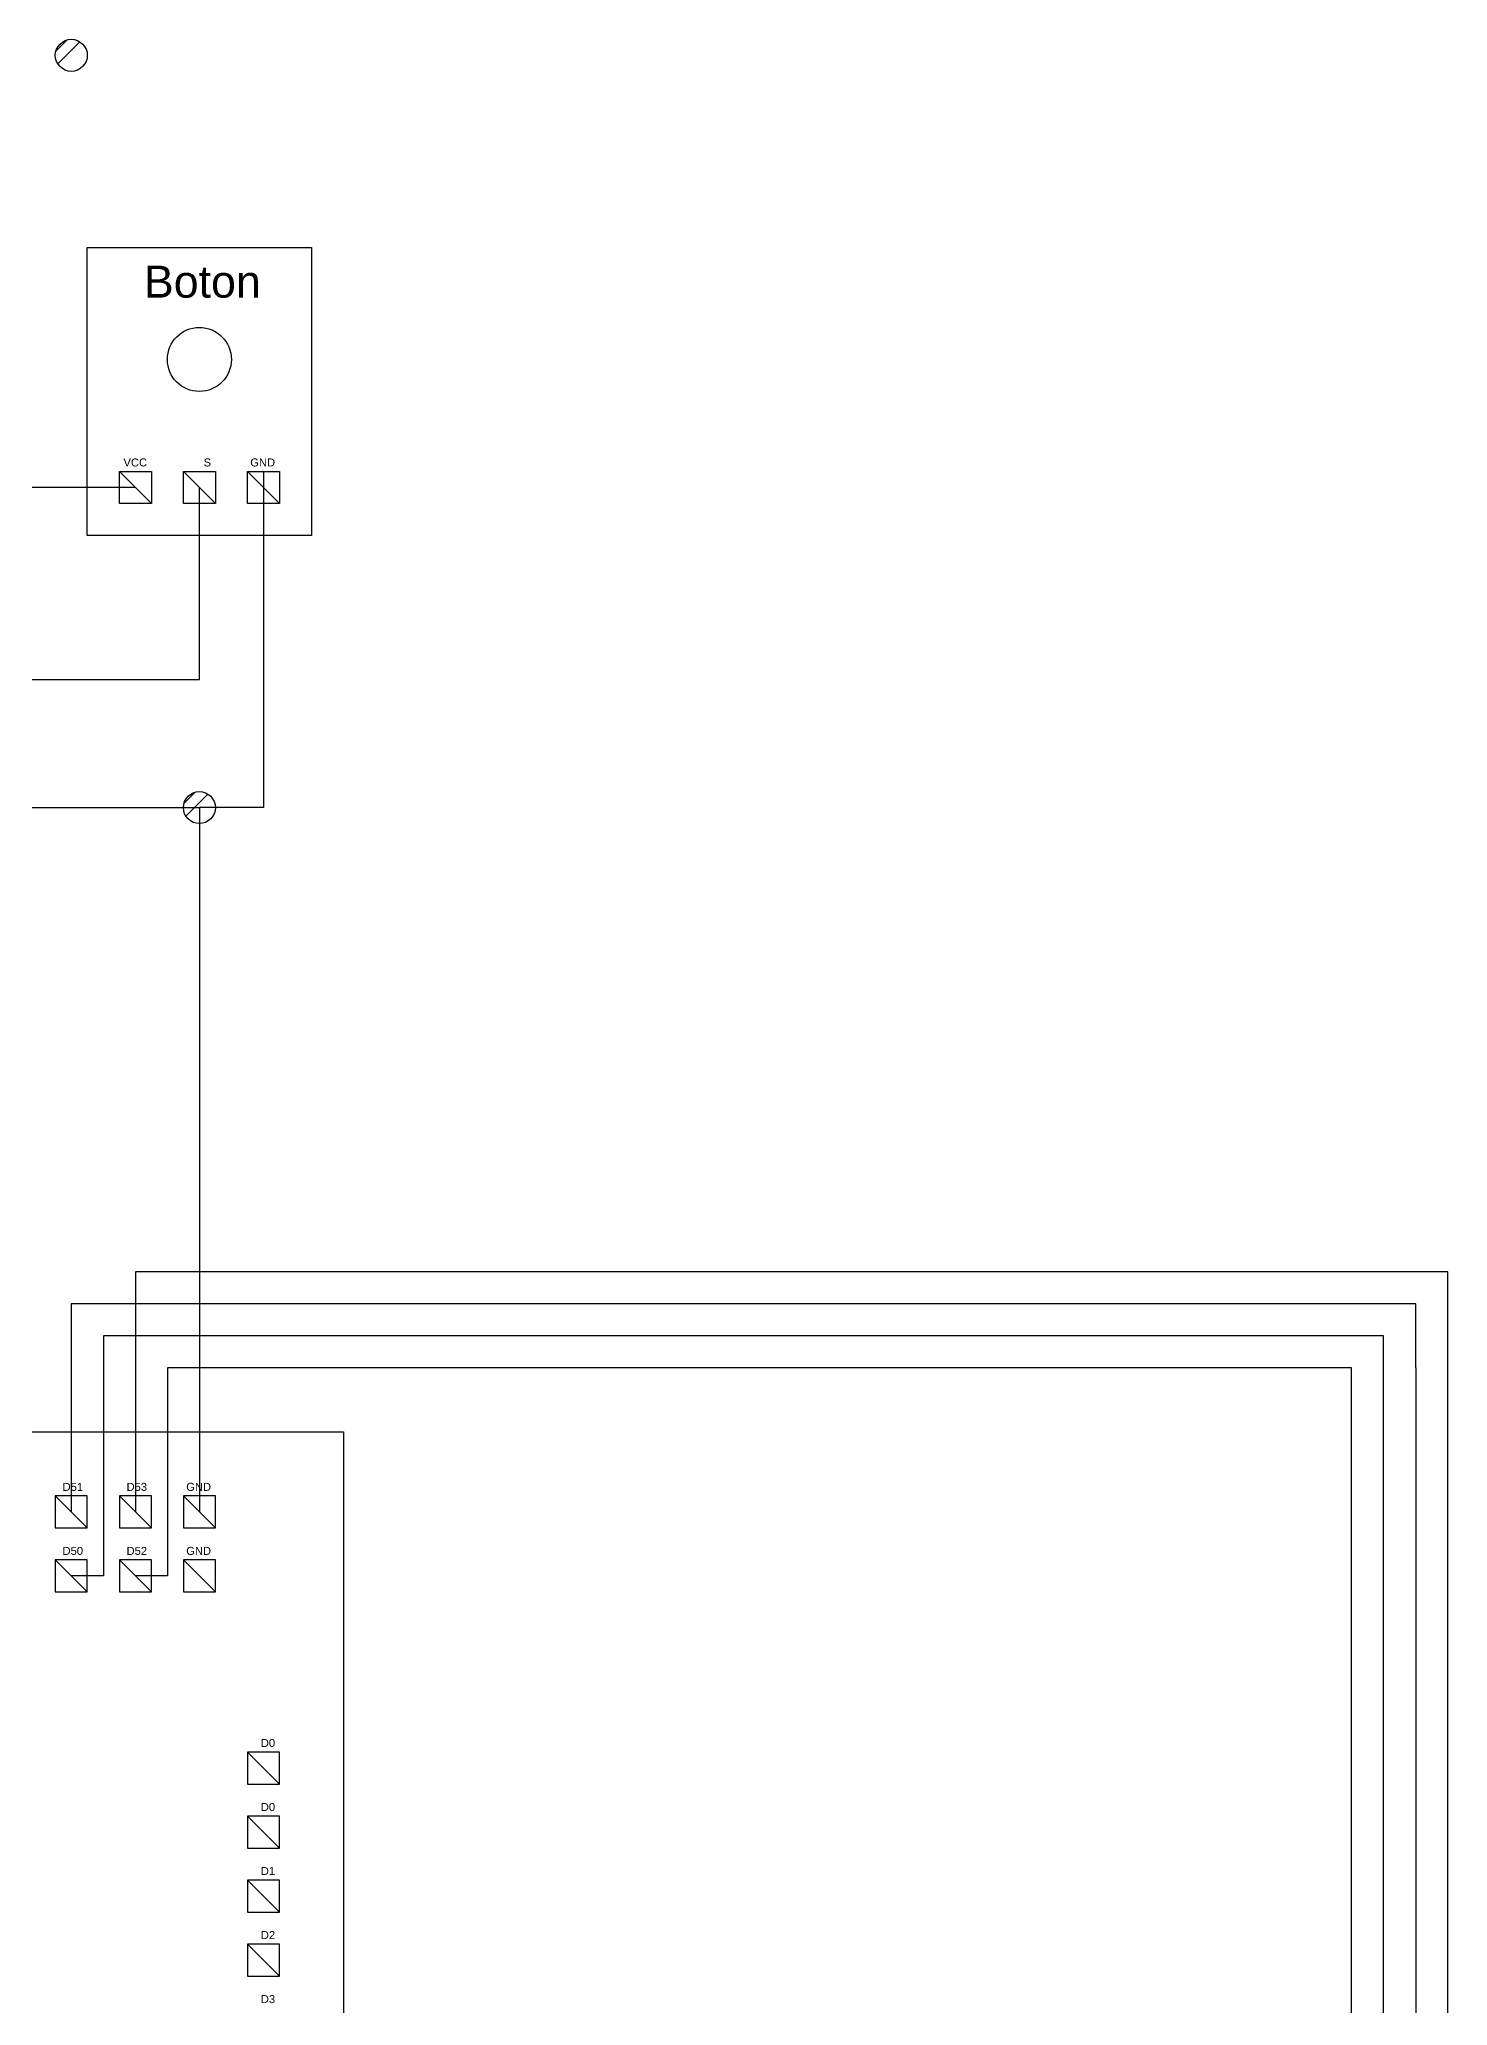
# Model space of a CAD drawing. Header units: millimetres. Extents: x -735 to 560, y -280 to 1015.
# Drawn here: x -145 to 295, y 341 to 955 of the extents above; entities that cross this region are included whole.
import ezdxf

# ---------------------------------------------------------------- set-up
doc = ezdxf.new("R2010")
doc.units = ezdxf.units.MM
doc.layers.add('WIRE', color=10, linetype='Continuous')
doc.styles.get("Standard").update_dxf_attribs({"font": 'arial.ttf'})

msp = doc.modelspace()

# ---------------------------------------------------------------- hatches: boundary and pattern name
at = {"layer": 'WIRE'}
h = msp.add_hatch(dxfattribs=at)
h.set_pattern_fill('ANSI32', color=256)
h.paths.add_polyline_path([(-130, 950, 1), (-140, 950, 1)])
h = msp.add_hatch(dxfattribs=at)
h.set_pattern_fill('ANSI32', color=256)
h.set_pattern_definition([(45, (40, -235), (-6.73519, 6.73519), []), (45, (44.49, -235), (-6.73519, 6.73519), [])])
h.paths.add_polyline_path([(-90, 715, 1), (-100, 715, 1)])

# ---------------------------------------------------------------- linework, layer by layer
for p, q in [((-120, 820), (-110, 810)), ((-100, 820), (-90, 810)), ((-80, 820), (-70, 810)), ((-130, 500), (-140, 500)), ((-140, 500), (-140, 490)), ((-140, 500), (-130, 490)), ((-130, 490), (-130, 500)), ((-110, 500), (-120, 500)), ((-120, 500), (-120, 490)), ((-120, 500), (-110, 490)), ((-110, 490), (-110, 500)), ((-90, 500), (-100, 500)), ((-100, 500), (-100, 490)), ((-100, 500), (-90, 490)), ((-90, 490), (-90, 500)), ((-140, 490), (-130, 490)), ((-120, 490), (-110, 490)), ((-100, 490), (-90, 490)), ((-130, 480), (-140, 480)), ((-140, 480), (-140, 470)), ((-140, 480), (-130, 470)), ((-130, 470), (-130, 480)), ((-110, 480), (-120, 480)), ((-120, 480), (-120, 470)), ((-120, 480), (-110, 470)), ((-110, 470), (-110, 480)), ((-90, 480), (-100, 480)), ((-100, 480), (-100, 470)), ((-100, 480), (-90, 470)), ((-90, 470), (-90, 480)), ((-140, 470), (-130, 470)), ((-120, 470), (-110, 470)), ((-100, 470), (-90, 470)), ((-70, 420), (-80, 420)), ((-80, 420), (-80, 410)), ((-80, 420), (-70, 410)), ((-70, 410), (-70, 420)), ((-80, 410), (-70, 410)), ((-70, 400), (-80, 400)), ((-80, 400), (-80, 390)), ((-80, 400), (-70, 390)), ((-70, 390), (-70, 400)), ((-80, 390), (-70, 390)), ((-70, 380), (-80, 380)), ((-80, 380), (-80, 370)), ((-80, 380), (-70, 370)), ((-70, 370), (-70, 380)), ((-80, 370), (-70, 370)), ((-70, 360), (-80, 360)), ((-80, 360), (-80, 350)), ((-80, 360), (-70, 350)), ((-70, 350), (-70, 360)), ((-80, 350), (-70, 350))]:
    msp.add_line(p, q)
for points in [[(-130, 890), (-60, 890), (-60, 800), (-130, 800)], [(-120, 820), (-110, 820), (-110, 810), (-120, 810)], [(-100, 820), (-90, 820), (-90, 810), (-100, 810)], [(-80, 820), (-70, 820), (-70, 810), (-80, 810)], [(-465, 520), (-50, 520), (-50, -155), (-465, -155)]]:
    msp.add_lwpolyline(points, close=True)
msp.add_circle((-95, 855), 10)
for p, q in [((-75, 820), (-75, 715)), ((-115, 815), (-490, 815)), ((-95, 755), (-95, 815)), ((-175, 755), (-95, 755)), ((-550, 715), (-95, 715)), ((-95, 715), (-95, 495)), ((-75, 715), (-95, 715)), ((295, 570), (-115, 570)), ((-115, 570), (-115, 495)), ((295, 550), (295, 570)), ((285, 560), (-135, 560)), ((-135, 560), (-135, 495)), ((285, 540), (285, 560)), ((275, 550), (-125, 550)), ((-125, 550), (-125, 475)), ((275, 530), (275, 550)), ((295, -5), (295, 550)), ((265, 540), (-105, 540)), ((-105, 540), (-105, 475)), ((265, 520), (265, 540)), ((285, 540), (285, -25)), ((275, -45), (275, 530)), ((265, -65), (265, 520)), ((-125, 475), (-135, 475)), ((-105, 475), (-115, 475))]:
    msp.add_line(p, q, dxfattribs=at)
for centre in [(-135, 950), (-95, 715)]:
    msp.add_circle(centre, 5, dxfattribs=at)

# ---------------------------------------------------------------- texts
for s, width, insert, char_height, attachment_point in [('Boton', 60, (-112.32, 884.31), 10, 1), ('VCC', 6.5842, (-111.34, 824.08), 2.5, 3), ('S', 6.5842, (-91.34, 824.08), 2.5, 3), ('GND', 6.5842, (-71.34, 824.08), 2.5, 3), ('D51', 6.5842, (-131.34, 504.08), 2.5, 3), ('D53', 6.5842, (-111.34, 504.08), 2.5, 3), ('GND', 6.5842, (-91.34, 504.08), 2.5, 3), ('D50', 6.5842, (-131.34, 484.08), 2.5, 3), ('D52', 6.5842, (-111.34, 484.08), 2.5, 3), ('GND', 6.5842, (-91.34, 484.08), 2.5, 3), ('D0', 6.5842, (-71.34, 424.08), 2.5, 3), ('D0', 6.5842, (-71.34, 404.08), 2.5, 3), ('D1', 6.5842, (-71.34, 384.08), 2.5, 3), ('D2', 6.5842, (-71.34, 364.08), 2.5, 3), ('D3', 6.5842, (-71.34, 344.08), 2.5, 3)]:
    msp.add_mtext_dynamic_manual_height_columns(s, width=width, gutter_width=12.5, heights=[0], dxfattribs=dict(insert=insert, char_height=char_height, attachment_point=attachment_point))

doc.saveas('drawing.dxf')
